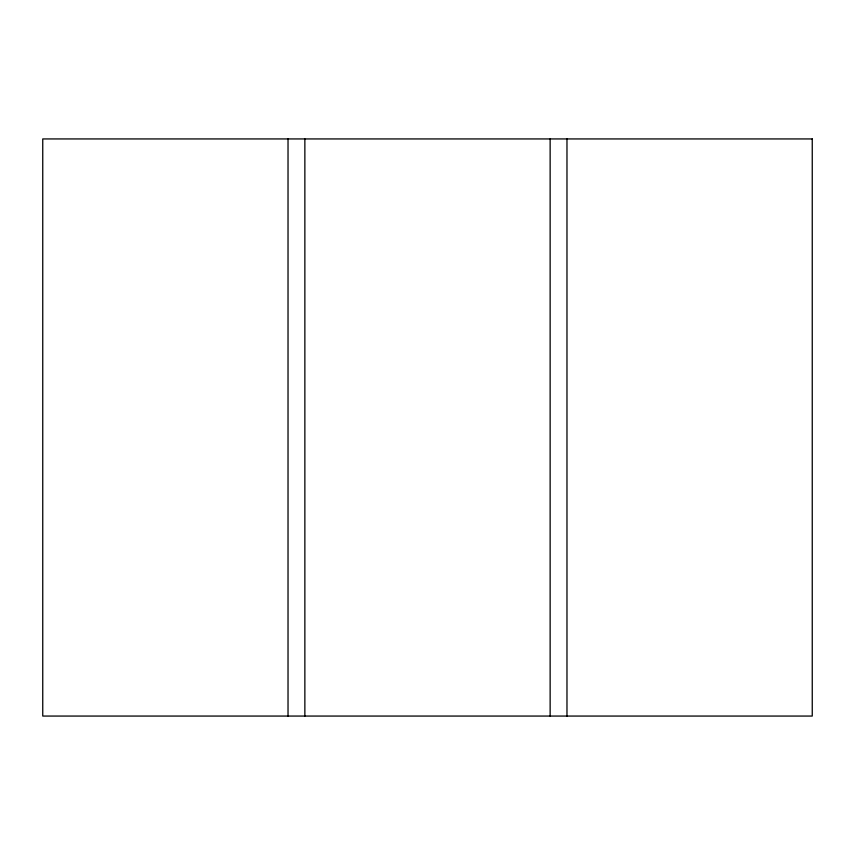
<?xml version="1.0" encoding="UTF-8"?>
<svg xmlns="http://www.w3.org/2000/svg" width="855" height="855" viewBox="0 0 855 855"><rect width="100%" height="100%" fill="white"/><g stroke="black" fill="none" stroke-linecap="round" stroke-linejoin="round"><path stroke-width="1.28" d="M566.972 138.938L566.972 716.063M550.139 138.938L550.139 716.063M304.861 138.938L304.861 716.063M288.028 138.938L288.028 716.063M812.25 138.938L42.75 138.938L42.75 716.063L812.25 716.063L812.25 138.938"/></g></svg>
